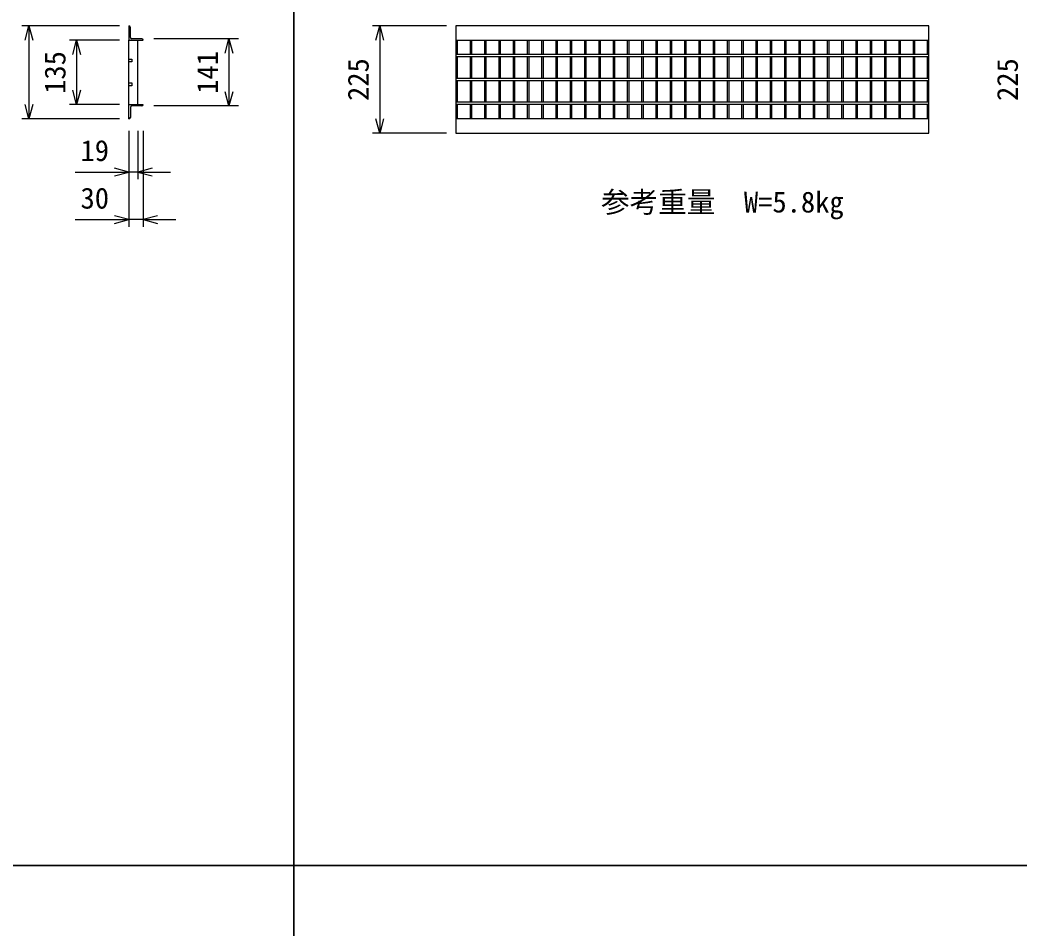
# Model space of a CAD drawing. Units: millimetres, scale not verified. Extents: x -25200 to 25200, y -8910 to 8910.
# Drawn here: x -14092 to -11992, y -1750 to 158 of the extents above; entities that cross this region are included whole.
import ezdxf
from ezdxf.enums import TextEntityAlignment as Align

# ---------------------------------------------------------------- set-up
doc = ezdxf.new("R2010")
doc.units = ezdxf.units.MM
doc.header["$LTSCALE"] = 30
for name, color, linetype, lineweight in [('0-0_DIM', 7, 'Continuous', 25), ('0-2_HATCH', 6, 'Continuous', 25), ('0-6_TXT', 7, 'Continuous', 25)]:
    doc.layers.add(name, color=color, linetype=linetype, lineweight=lineweight)
doc.styles.add('ＭＳ ゴシック', font='')
doc.styles.get('ＭＳ ゴシック').set_extended_font_data('MS Gothic')

msp = doc.modelspace()

# ---------------------------------------------------------------- linework, layer by layer
at = {"layer": '0-0_DIM'}
for p, q in [((-13883.18, 144.91), (-14088.18, 144.91)), ((-14073.18, 144.91), (-14073.18, -50.09)), ((-13196.52, 144.91), (-13351.52, 144.91)), ((-13336.52, 144.91), (-13336.52, -80.09)), ((-13883.18, 114.91), (-13988.18, 114.91)), ((-13973.18, 114.91), (-13973.18, -20.09)), ((-13633.1, 117.91), (-13811.18, 117.91)), ((-13653.1, 117.91), (-13653.1, -23.09)), ((-13883.18, -20.09), (-13988.18, -20.09)), ((-13633.1, -23.09), (-13811.18, -23.09)), ((-13883.18, -50.09), (-14088.18, -50.09)), ((-13863.18, -75.31), (-13863.18, -276.9)), ((-13844.18, -75.31), (-13844.18, -176.9)), ((-13833.18, -75.31), (-13833.18, -276.9)), ((-13196.52, -80.09), (-13351.52, -80.09)), ((-13975.79, -161.9), (-13863.18, -161.9)), ((-13844.18, -161.9), (-13863.18, -161.9)), ((-13844.18, -161.9), (-13775.71, -161.9)), ((-13975.79, -261.9), (-13863.18, -261.9)), ((-13833.18, -261.9), (-13863.18, -261.9)), ((-13833.18, -261.9), (-13764.71, -261.9))]:
    msp.add_line(p, q, dxfattribs=at)
for points in [[(-14081.22, 114.91), (-14073.18, 144.91), (-14065.14, 114.91)], [(-13344.56, 114.91), (-13336.52, 144.91), (-13328.48, 114.91)], [(-13981.22, 84.91), (-13973.18, 114.91), (-13965.14, 84.91)], [(-13661.14, 87.91), (-13653.1, 117.91), (-13645.07, 87.91)], [(-13965.14, 9.91), (-13973.18, -20.09), (-13981.22, 9.91)], [(-13645.07, 6.91), (-13653.1, -23.09), (-13661.14, 6.91)], [(-14065.14, -20.09), (-14073.18, -50.09), (-14081.22, -20.09)], [(-13328.48, -50.09), (-13336.52, -80.09), (-13344.56, -50.09)], [(-13893.18, -169.94), (-13863.18, -161.9), (-13893.18, -153.86)], [(-13814.18, -153.86), (-13844.18, -161.9), (-13814.18, -169.94)], [(-13893.18, -269.94), (-13863.18, -261.9), (-13893.18, -253.86)], [(-13803.18, -253.86), (-13833.18, -261.9), (-13803.18, -269.94)]]:
    msp.add_lwpolyline(points, dxfattribs=at)
at = {"layer": '0-2_HATCH'}
for p, q in [((-13863.18, 144.91), (-13863.18, 114.91)), ((-13860.18, 120.91), (-13860.18, 141.91)), ((-13863.18, -20.09), (-13863.18, 114.91)), ((-13863.18, 114.91), (-13833.18, 114.91)), ((-13836.18, 117.91), (-13857.18, 117.91)), ((-13844.18, -20.09), (-13844.18, 114.91)), ((-13176.52, 114.91), (-12183.52, 114.91)), ((-13173.52, 114.91), (-13173.52, 84.91)), ((-13146.52, 114.91), (-13146.52, 84.91)), ((-13143.52, 114.91), (-13143.52, 84.91)), ((-13116.52, 114.91), (-13116.52, 84.91)), ((-13113.52, 114.91), (-13113.52, 84.91)), ((-13086.52, 114.91), (-13086.52, 84.91)), ((-13083.52, 114.91), (-13083.52, 84.91)), ((-13056.52, 114.91), (-13056.52, 84.91)), ((-13053.52, 114.91), (-13053.52, 84.91)), ((-13026.52, 114.91), (-13026.52, 84.91)), ((-13023.52, 114.91), (-13023.52, 84.91)), ((-12996.52, 114.91), (-12996.52, 84.91)), ((-12993.52, 114.91), (-12993.52, 84.91)), ((-12966.52, 114.91), (-12966.52, 84.91)), ((-12963.52, 114.91), (-12963.52, 84.91)), ((-12936.52, 114.91), (-12936.52, 84.91)), ((-12933.52, 114.91), (-12933.52, 84.91)), ((-12906.52, 114.91), (-12906.52, 84.91)), ((-12903.52, 114.91), (-12903.52, 84.91)), ((-12876.52, 114.91), (-12876.52, 84.91)), ((-12873.52, 114.91), (-12873.52, 84.91)), ((-12846.52, 114.91), (-12846.52, 84.91)), ((-12843.52, 114.91), (-12843.52, 84.91)), ((-12816.52, 114.91), (-12816.52, 84.91)), ((-12813.52, 114.91), (-12813.52, 84.91)), ((-12786.52, 114.91), (-12786.52, 84.91)), ((-12783.52, 114.91), (-12783.52, 84.91)), ((-12756.52, 114.91), (-12756.52, 84.91)), ((-12753.52, 114.91), (-12753.52, 84.91)), ((-12726.52, 114.91), (-12726.52, 84.91)), ((-12723.52, 114.91), (-12723.52, 84.91)), ((-12696.52, 114.91), (-12696.52, 84.91)), ((-12693.52, 114.91), (-12693.52, 84.91)), ((-12666.52, 114.91), (-12666.52, 84.91)), ((-12663.52, 114.91), (-12663.52, 84.91)), ((-12636.52, 114.91), (-12636.52, 84.91)), ((-12633.52, 114.91), (-12633.52, 84.91)), ((-12606.52, 114.91), (-12606.52, 84.91)), ((-12603.52, 114.91), (-12603.52, 84.91)), ((-12576.52, 114.91), (-12576.52, 84.91)), ((-12573.52, 114.91), (-12573.52, 84.91)), ((-12546.52, 114.91), (-12546.52, 84.91)), ((-12543.52, 114.91), (-12543.52, 84.91)), ((-12516.52, 114.91), (-12516.52, 84.91)), ((-12513.52, 114.91), (-12513.52, 84.91)), ((-12486.52, 114.91), (-12486.52, 84.91)), ((-12483.52, 114.91), (-12483.52, 84.91)), ((-12456.52, 114.91), (-12456.52, 84.91)), ((-12453.52, 114.91), (-12453.52, 84.91)), ((-12426.52, 114.91), (-12426.52, 84.91)), ((-12423.52, 114.91), (-12423.52, 84.91)), ((-12396.52, 114.91), (-12396.52, 84.91)), ((-12393.52, 114.91), (-12393.52, 84.91)), ((-12366.52, 114.91), (-12366.52, 84.91)), ((-12363.52, 114.91), (-12363.52, 84.91)), ((-12336.52, 114.91), (-12336.52, 84.91)), ((-12333.52, 114.91), (-12333.52, 84.91)), ((-12306.52, 114.91), (-12306.52, 84.91)), ((-12303.52, 114.91), (-12303.52, 84.91)), ((-12276.52, 114.91), (-12276.52, 84.91)), ((-12273.52, 114.91), (-12273.52, 84.91)), ((-12246.52, 114.91), (-12246.52, 84.91)), ((-12243.52, 114.91), (-12243.52, 84.91)), ((-12216.52, 114.91), (-12216.52, 84.91)), ((-12213.52, 114.91), (-12213.52, 84.91)), ((-12186.52, 114.91), (-12186.52, 84.91)), ((-12183.52, 84.91), (-13176.52, 84.91)), ((-12183.52, 79.91), (-13176.52, 79.91)), ((-13173.52, 79.91), (-13173.52, 34.91)), ((-13146.52, 79.91), (-13146.52, 34.91)), ((-13143.52, 79.91), (-13143.52, 34.91)), ((-13116.52, 79.91), (-13116.52, 34.91)), ((-13113.52, 79.91), (-13113.52, 34.91)), ((-13086.52, 79.91), (-13086.52, 34.91)), ((-13083.52, 79.91), (-13083.52, 34.91)), ((-13056.52, 79.91), (-13056.52, 34.91)), ((-13053.52, 79.91), (-13053.52, 34.91)), ((-13026.52, 79.91), (-13026.52, 34.91)), ((-13023.52, 79.91), (-13023.52, 34.91)), ((-12996.52, 79.91), (-12996.52, 34.91)), ((-12993.52, 79.91), (-12993.52, 34.91)), ((-12966.52, 79.91), (-12966.52, 34.91)), ((-12963.52, 79.91), (-12963.52, 34.91)), ((-12936.52, 79.91), (-12936.52, 34.91)), ((-12933.52, 79.91), (-12933.52, 34.91)), ((-12906.52, 79.91), (-12906.52, 34.91)), ((-12903.52, 79.91), (-12903.52, 34.91)), ((-12876.52, 79.91), (-12876.52, 34.91)), ((-12873.52, 79.91), (-12873.52, 34.91)), ((-12846.52, 79.91), (-12846.52, 34.91)), ((-12843.52, 79.91), (-12843.52, 34.91)), ((-12816.52, 79.91), (-12816.52, 34.91)), ((-12813.52, 79.91), (-12813.52, 34.91)), ((-12786.52, 79.91), (-12786.52, 34.91)), ((-12783.52, 79.91), (-12783.52, 34.91)), ((-12756.52, 79.91), (-12756.52, 34.91)), ((-12753.52, 79.91), (-12753.52, 34.91)), ((-12726.52, 79.91), (-12726.52, 34.91)), ((-12723.52, 79.91), (-12723.52, 34.91)), ((-12696.52, 79.91), (-12696.52, 34.91)), ((-12693.52, 79.91), (-12693.52, 34.91)), ((-12666.52, 79.91), (-12666.52, 34.91)), ((-12663.52, 79.91), (-12663.52, 34.91)), ((-12636.52, 79.91), (-12636.52, 34.91)), ((-12633.52, 79.91), (-12633.52, 34.91)), ((-12606.52, 79.91), (-12606.52, 34.91)), ((-12603.52, 79.91), (-12603.52, 34.91)), ((-12576.52, 79.91), (-12576.52, 34.91)), ((-12573.52, 79.91), (-12573.52, 34.91)), ((-12546.52, 79.91), (-12546.52, 34.91)), ((-12543.52, 79.91), (-12543.52, 34.91)), ((-12516.52, 79.91), (-12516.52, 34.91)), ((-12513.52, 79.91), (-12513.52, 34.91)), ((-12486.52, 79.91), (-12486.52, 34.91)), ((-12483.52, 79.91), (-12483.52, 34.91)), ((-12456.52, 79.91), (-12456.52, 34.91)), ((-12453.52, 79.91), (-12453.52, 34.91)), ((-12426.52, 79.91), (-12426.52, 34.91)), ((-12423.52, 79.91), (-12423.52, 34.91)), ((-12396.52, 79.91), (-12396.52, 34.91)), ((-12393.52, 79.91), (-12393.52, 34.91)), ((-12366.52, 79.91), (-12366.52, 34.91)), ((-12363.52, 79.91), (-12363.52, 34.91)), ((-12336.52, 79.91), (-12336.52, 34.91)), ((-12333.52, 79.91), (-12333.52, 34.91)), ((-12306.52, 79.91), (-12306.52, 34.91)), ((-12303.52, 79.91), (-12303.52, 34.91)), ((-12276.52, 79.91), (-12276.52, 34.91)), ((-12273.52, 79.91), (-12273.52, 34.91)), ((-12246.52, 79.91), (-12246.52, 34.91)), ((-12243.52, 79.91), (-12243.52, 34.91)), ((-12216.52, 79.91), (-12216.52, 34.91)), ((-12213.52, 79.91), (-12213.52, 34.91)), ((-12186.52, 79.91), (-12186.52, 34.91)), ((-12183.52, 34.91), (-13176.52, 34.91)), ((-12183.52, 29.91), (-13176.52, 29.91)), ((-13173.52, 29.91), (-13173.52, -15.09)), ((-13146.52, 29.91), (-13146.52, -15.09)), ((-13143.52, 29.91), (-13143.52, -15.09)), ((-13116.52, 29.91), (-13116.52, -15.09)), ((-13113.52, 29.91), (-13113.52, -15.09)), ((-13086.52, 29.91), (-13086.52, -15.09)), ((-13083.52, 29.91), (-13083.52, -15.09)), ((-13056.52, 29.91), (-13056.52, -15.09)), ((-13053.52, 29.91), (-13053.52, -15.09)), ((-13026.52, 29.91), (-13026.52, -15.09)), ((-13023.52, 29.91), (-13023.52, -15.09)), ((-12996.52, 29.91), (-12996.52, -15.09)), ((-12993.52, 29.91), (-12993.52, -15.09)), ((-12966.52, 29.91), (-12966.52, -15.09)), ((-12963.52, 29.91), (-12963.52, -15.09)), ((-12936.52, 29.91), (-12936.52, -15.09)), ((-12933.52, 29.91), (-12933.52, -15.09)), ((-12906.52, 29.91), (-12906.52, -15.09)), ((-12903.52, 29.91), (-12903.52, -15.09)), ((-12876.52, 29.91), (-12876.52, -15.09)), ((-12873.52, 29.91), (-12873.52, -15.09)), ((-12846.52, 29.91), (-12846.52, -15.09)), ((-12843.52, 29.91), (-12843.52, -15.09)), ((-12816.52, 29.91), (-12816.52, -15.09)), ((-12813.52, 29.91), (-12813.52, -15.09)), ((-12786.52, 29.91), (-12786.52, -15.09)), ((-12783.52, 29.91), (-12783.52, -15.09)), ((-12756.52, 29.91), (-12756.52, -15.09)), ((-12753.52, 29.91), (-12753.52, -15.09)), ((-12726.52, 29.91), (-12726.52, -15.09)), ((-12723.52, 29.91), (-12723.52, -15.09)), ((-12696.52, 29.91), (-12696.52, -15.09)), ((-12693.52, 29.91), (-12693.52, -15.09)), ((-12666.52, 29.91), (-12666.52, -15.09)), ((-12663.52, 29.91), (-12663.52, -15.09)), ((-12636.52, 29.91), (-12636.52, -15.09)), ((-12633.52, 29.91), (-12633.52, -15.09)), ((-12606.52, 29.91), (-12606.52, -15.09)), ((-12603.52, 29.91), (-12603.52, -15.09)), ((-12576.52, 29.91), (-12576.52, -15.09)), ((-12573.52, 29.91), (-12573.52, -15.09)), ((-12546.52, 29.91), (-12546.52, -15.09)), ((-12543.52, 29.91), (-12543.52, -15.09)), ((-12516.52, 29.91), (-12516.52, -15.09)), ((-12513.52, 29.91), (-12513.52, -15.09)), ((-12486.52, 29.91), (-12486.52, -15.09)), ((-12483.52, 29.91), (-12483.52, -15.09)), ((-12456.52, 29.91), (-12456.52, -15.09)), ((-12453.52, 29.91), (-12453.52, -15.09)), ((-12426.52, 29.91), (-12426.52, -15.09)), ((-12423.52, 29.91), (-12423.52, -15.09)), ((-12396.52, 29.91), (-12396.52, -15.09)), ((-12393.52, 29.91), (-12393.52, -15.09)), ((-12366.52, 29.91), (-12366.52, -15.09)), ((-12363.52, 29.91), (-12363.52, -15.09)), ((-12336.52, 29.91), (-12336.52, -15.09)), ((-12333.52, 29.91), (-12333.52, -15.09)), ((-12306.52, 29.91), (-12306.52, -15.09)), ((-12303.52, 29.91), (-12303.52, -15.09)), ((-12276.52, 29.91), (-12276.52, -15.09)), ((-12273.52, 29.91), (-12273.52, -15.09)), ((-12246.52, 29.91), (-12246.52, -15.09)), ((-12243.52, 29.91), (-12243.52, -15.09)), ((-12216.52, 29.91), (-12216.52, -15.09)), ((-12213.52, 29.91), (-12213.52, -15.09)), ((-12186.52, 29.91), (-12186.52, -15.09)), ((-13863.18, -20.09), (-13833.18, -20.09)), ((-13863.18, -50.09), (-13863.18, -20.09)), ((-12183.52, -15.09), (-13176.52, -15.09)), ((-12183.52, -20.09), (-13176.52, -20.09)), ((-13173.52, -20.09), (-13173.52, -50.09)), ((-13146.52, -20.09), (-13146.52, -50.09)), ((-13143.52, -20.09), (-13143.52, -50.09)), ((-13116.52, -20.09), (-13116.52, -50.09)), ((-13113.52, -20.09), (-13113.52, -50.09)), ((-13086.52, -20.09), (-13086.52, -50.09)), ((-13083.52, -20.09), (-13083.52, -50.09)), ((-13056.52, -20.09), (-13056.52, -50.09)), ((-13053.52, -20.09), (-13053.52, -50.09)), ((-13026.52, -20.09), (-13026.52, -50.09)), ((-13023.52, -20.09), (-13023.52, -50.09)), ((-12996.52, -20.09), (-12996.52, -50.09)), ((-12993.52, -20.09), (-12993.52, -50.09)), ((-12966.52, -20.09), (-12966.52, -50.09)), ((-12963.52, -20.09), (-12963.52, -50.09)), ((-12936.52, -20.09), (-12936.52, -50.09)), ((-12933.52, -20.09), (-12933.52, -50.09)), ((-12906.52, -20.09), (-12906.52, -50.09)), ((-12903.52, -20.09), (-12903.52, -50.09)), ((-12876.52, -20.09), (-12876.52, -50.09)), ((-12873.52, -20.09), (-12873.52, -50.09)), ((-12846.52, -20.09), (-12846.52, -50.09)), ((-12843.52, -20.09), (-12843.52, -50.09)), ((-12816.52, -20.09), (-12816.52, -50.09)), ((-12813.52, -20.09), (-12813.52, -50.09)), ((-12786.52, -20.09), (-12786.52, -50.09)), ((-12783.52, -20.09), (-12783.52, -50.09)), ((-12756.52, -20.09), (-12756.52, -50.09)), ((-12753.52, -20.09), (-12753.52, -50.09)), ((-12726.52, -20.09), (-12726.52, -50.09)), ((-12723.52, -20.09), (-12723.52, -50.09)), ((-12696.52, -20.09), (-12696.52, -50.09)), ((-12693.52, -20.09), (-12693.52, -50.09)), ((-12666.52, -20.09), (-12666.52, -50.09)), ((-12663.52, -20.09), (-12663.52, -50.09)), ((-12636.52, -20.09), (-12636.52, -50.09)), ((-12633.52, -20.09), (-12633.52, -50.09)), ((-12606.52, -20.09), (-12606.52, -50.09)), ((-12603.52, -20.09), (-12603.52, -50.09)), ((-12576.52, -20.09), (-12576.52, -50.09)), ((-12573.52, -20.09), (-12573.52, -50.09)), ((-12546.52, -20.09), (-12546.52, -50.09)), ((-12543.52, -20.09), (-12543.52, -50.09)), ((-12516.52, -20.09), (-12516.52, -50.09)), ((-12513.52, -20.09), (-12513.52, -50.09)), ((-12486.52, -20.09), (-12486.52, -50.09)), ((-12483.52, -20.09), (-12483.52, -50.09)), ((-12456.52, -20.09), (-12456.52, -50.09)), ((-12453.52, -20.09), (-12453.52, -50.09)), ((-12426.52, -20.09), (-12426.52, -50.09)), ((-12423.52, -20.09), (-12423.52, -50.09)), ((-12396.52, -20.09), (-12396.52, -50.09)), ((-12393.52, -20.09), (-12393.52, -50.09)), ((-12366.52, -20.09), (-12366.52, -50.09)), ((-12363.52, -20.09), (-12363.52, -50.09)), ((-12336.52, -20.09), (-12336.52, -50.09)), ((-12333.52, -20.09), (-12333.52, -50.09)), ((-12306.52, -20.09), (-12306.52, -50.09)), ((-12303.52, -20.09), (-12303.52, -50.09)), ((-12276.52, -20.09), (-12276.52, -50.09)), ((-12273.52, -20.09), (-12273.52, -50.09)), ((-12246.52, -20.09), (-12246.52, -50.09)), ((-12243.52, -20.09), (-12243.52, -50.09)), ((-12216.52, -20.09), (-12216.52, -50.09)), ((-12213.52, -20.09), (-12213.52, -50.09)), ((-12186.52, -20.09), (-12186.52, -50.09)), ((-13860.18, -26.09), (-13860.18, -47.09)), ((-13836.18, -23.09), (-13857.18, -23.09)), ((-12183.52, -50.09), (-13176.52, -50.09))]:
    msp.add_line(p, q, dxfattribs=at)
for points in [[(-13176.52, 144.91), (-13176.52, -80.09), (-12183.52, -80.09), (-12183.52, 144.91)], [(-13863.18, 69.41), (-13863.18, 75.41), (-13857.18, 75.41), (-13857.18, 69.41)], [(-13863.18, 19.41), (-13863.18, 25.41), (-13857.18, 25.41), (-13857.18, 19.41)]]:
    msp.add_lwpolyline(points, close=True, dxfattribs=at)
for centre, start, end in [((-13863.18, 141.91), 0, 90), ((-13857.18, 120.91), 180, 270), ((-13836.18, 114.91), 0, 90), ((-13836.18, -20.09), 270, 0), ((-13857.18, -26.09), 90, 180), ((-13863.18, -47.09), 270, 0)]:
    msp.add_arc(centre, 3, start, end, dxfattribs=at)
at = {"layer": '0-6_TXT'}
for points in [[(-15616.68, -1618.68), (-13516.68, -1618.68), (-13516.68, 1611.24), (-15616.68, 1611.24)], [(-13516.68, -1618.68), (-11416.68, -1618.68), (-11416.68, 1611.24), (-13516.68, 1611.24)], [(-17716.68, -1778.68), (-13516.68, -1778.68), (-13516.68, -1618.68), (-17716.68, -1618.68)], [(-13516.68, -1778.68), (-9316.68, -1778.68), (-9316.68, -1618.68), (-13516.68, -1618.68)]]:
    msp.add_lwpolyline(points, close=True, dxfattribs=at)

# ---------------------------------------------------------------- texts
at = {"layer": '0-0_DIM', "style": 'ＭＳ ゴシック'}
for s, p in [('135', (-13983.18, 2.41)), ('141', (-13663.1, 2.41)), ('225', (-13346.52, -12.59)), ('225', (-11983.18, -12.59))]:
    msp.add_text(s, height=43.99, rotation=90, dxfattribs=at).set_placement(p, align=Align.BOTTOM_LEFT)
for s, p in [('19', (-13964.81, -151.9)), ('30', (-13964.81, -251.9)), ('参考重量\u3000W=5.8kg', (-12871.68, -260.09))]:
    msp.add_text(s, height=43.99, dxfattribs=at).set_placement(p, align=Align.BOTTOM_LEFT)

doc.saveas('drawing.dxf')
